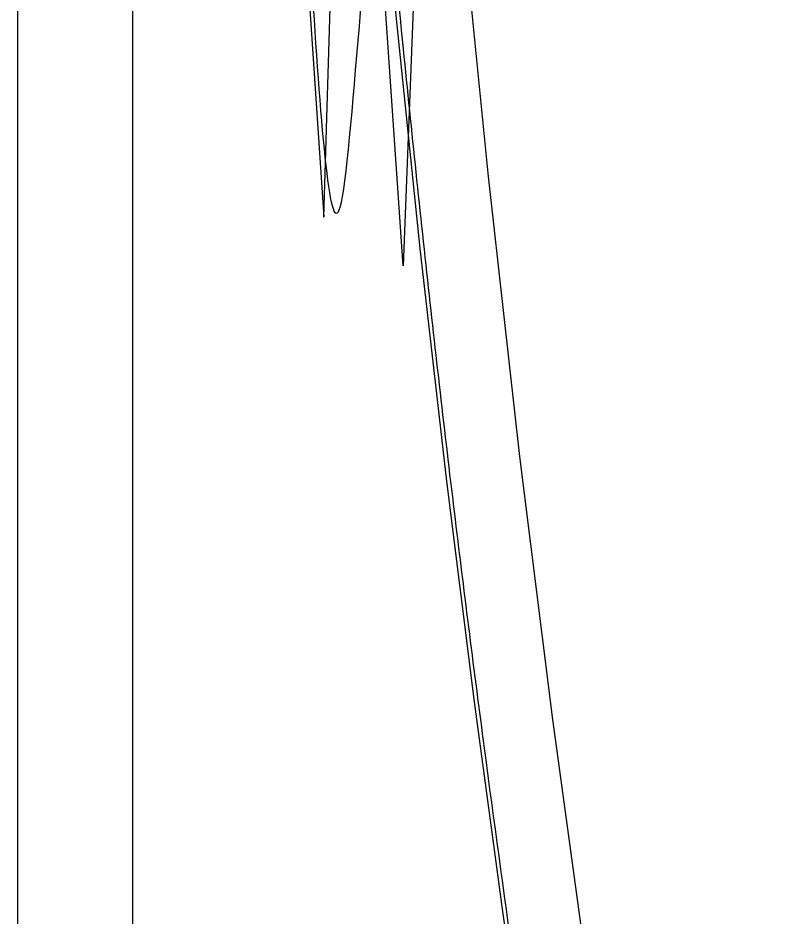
# Model space of a CAD drawing. Extents: x 16296684858 to 16296688009, y -37409618718 to -37409616409.
# Drawn here: x 16296685802.5 to 16296685948.9, y -37409617954 to -37409617781.9 of the extents above; entities that cross this region are included whole.
import ezdxf

# ---------------------------------------------------------------- set-up
doc = ezdxf.new("R2010")
doc.units = 0
doc.header["$LTSCALE"] = 10
doc.header["$MEASUREMENT"] = 0
doc.layers.get('0').update_dxf_attribs({"linetype": 'CONTINUOUS'})

msp = doc.modelspace()

# ---------------------------------------------------------------- linework, layer by layer
at = {"color": 7, "linetype": 'Continuous'}
for p, q in [((16296685802.5359, -37409618074.221809), (16296685802.5359, -37409617777.067978)), ((16296685824.5359, -37409618074.221809), (16296685824.5359, -37409617777.067978))]:
    msp.add_line(p, q, dxfattribs=at)
for points in [[(16296685858.04203, -37409617775.396202), (16296685861.039141, -37409617820.012383), (16296685865.404261, -37409617676.418427), (16296685869.93445, -37409617729.313957), (16296685874.589951, -37409617778.898682), (16296685879.44486, -37409617826.00618), (16296685884.520069, -37409617870.560112), (16296685889.805929, -37409617912.83036), (16296685895.223539, -37409617952.985413), (16296685900.69364, -37409617991.12709), (16296685906.144751, -37409618027.380127), (16296685911.51041, -37409618061.86364), (16296685916.72698, -37409618094.686478), (16296685921.73012, -37409618125.932907), (16296685926.460649, -37409618155.704536), (16296685930.85836, -37409618184.088799), (16296685934.722361, -37409618210.221786)], [(16296685948.92378, -37409618207.491112), (16296685947.60433, -37409618198.118057), (16296685942.468081, -37409618164.299683), (16296685936.821951, -37409618128.578888), (16296685930.775249, -37409618090.803459), (16296685924.44116, -37409618050.84182), (16296685917.93211, -37409618008.538254), (16296685911.362209, -37409617963.712936), (16296685904.85331, -37409617916.182617), (16296685898.54315, -37409617865.825249), (16296685892.541321, -37409617812.23735), (16296685886.87714, -37409617755.367241), (16296685881.45377, -37409617694.640823), (16296685876.251209, -37409617829.325577), (16296685872.570669, -37409617775.41449)]]:
    msp.add_lwpolyline(points, dxfattribs=at)
msp.add_open_spline([(16296685935.55896, -37409618210.205383), (16296685932.621189, -37409618189.736473), (16296685925.936069, -37409618146.662773), (16296685914.95867, -37409618078.753372), (16296685903.254219, -37409618003.98069), (16296685893.724159, -37409617937.18531), (16296685886.41831, -37409617880.064262), (16296685881.121401, -37409617834.533112), (16296685876.22892, -37409617787.735336), (16296685870.34692, -37409617726.06218), (16296685864.379061, -37409617855.18634), (16296685860.38855, -37409617800.114029), (16296685858.791019, -37409617775.171944)], degree=3, knots=[0, 0, 0, 0, 0.0969361013, 0.2043267105, 0.3224768006, 0.4517142699, 0.5206000265, 0.5924219, 0.6665866394, 0.7411672023, 0.8828384145, 1, 1, 1, 1], dxfattribs=at)

doc.saveas('drawing.dxf')
